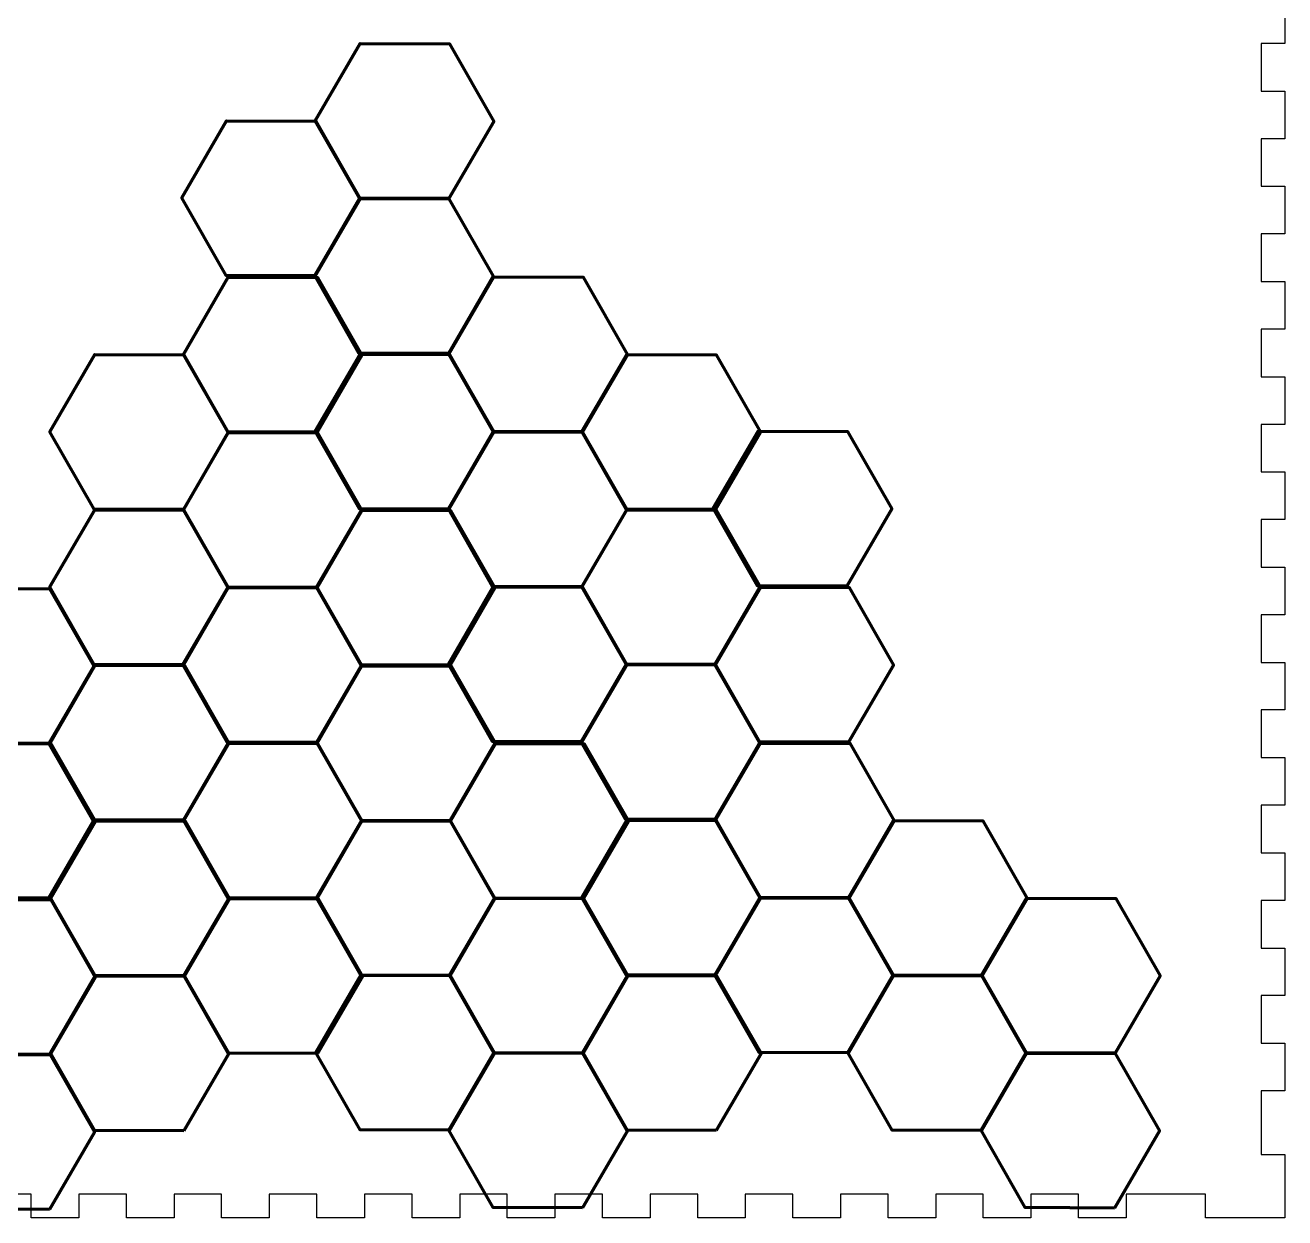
# Model space of a CAD drawing. Header units: inches. Extents: x 4 to 314, y -412 to -2.
# Drawn here: x 155.7 to 314.5, y -412.4 to -262.1 of the extents above; entities that cross this region are included whole.
import ezdxf

# ---------------------------------------------------------------- set-up
doc = ezdxf.new("R2010")
doc.units = ezdxf.units.IN
doc.header["$MEASUREMENT"] = 0
doc.layers.add('Calque 1', color=7, linetype='Continuous')

# ---------------------------------------------------------------- blocks, each defined once
blk = doc.blocks.new('block 2')
at = {"layer": 'Calque 1', "color": 18, "lineweight": 30, "true_color": 0x010101}
blk.add_lwpolyline([(314.5, -258.43), (314.5, -264.43), (311.5, -264.43), (311.5, -270.43), (314.5, -270.43), (314.5, -276.43), (311.5, -276.43), (311.5, -282.43), (314.5, -282.43), (314.5, -288.43), (311.5, -288.43), (311.5, -294.43), (314.5, -294.43), (314.5, -300.43), (311.5, -300.43), (311.5, -306.43), (314.5, -306.43), (314.5, -312.43), (311.5, -312.43), (311.5, -318.43), (314.5, -318.43), (314.5, -324.43), (311.5, -324.43), (311.5, -330.43), (314.5, -330.43), (314.5, -336.43), (311.5, -336.43), (311.5, -342.43), (314.5, -342.43), (314.5, -348.43), (311.5, -348.43), (311.5, -354.43), (314.5, -354.43), (314.5, -360.43), (311.5, -360.43), (311.5, -366.43), (314.5, -366.43), (314.5, -372.43), (311.5, -372.43), (311.5, -378.43), (314.5, -378.43), (314.5, -384.43), (311.5, -384.43), (311.5, -390.43), (314.5, -390.43), (314.5, -396.43), (311.5, -396.43), (311.5, -404.43), (314.5, -404.43), (314.5, -412.43), (304.5, -412.43), (304.5, -409.43), (294.5, -409.43), (294.5, -412.43), (288.5, -412.43), (288.5, -409.43), (282.5, -409.43), (282.5, -412.43), (276.5, -412.43), (276.5, -409.43), (270.5, -409.43), (270.5, -412.43), (264.5, -412.43), (264.5, -409.43), (258.5, -409.43), (258.5, -412.43), (252.5, -412.43), (252.5, -409.43), (246.5, -409.43), (246.5, -412.43), (240.5, -412.43), (240.5, -409.43), (234.5, -409.43), (234.5, -412.43), (228.5, -412.43), (228.5, -409.43), (222.5, -409.43), (222.5, -412.43), (216.5, -412.43), (216.5, -409.43), (210.5, -409.43), (210.5, -412.43), (204.5, -412.43), (204.5, -409.43), (198.5, -409.43), (198.5, -412.43), (192.5, -412.43), (192.5, -409.43), (186.5, -409.43), (186.5, -412.43), (180.5, -412.43), (180.5, -409.43), (174.5, -409.43), (174.5, -412.43), (168.5, -412.43), (168.5, -409.43), (162.5, -409.43), (162.5, -412.43), (156.5, -412.43), (156.5, -409.43), (150.5, -409.43)], dxfattribs=at)

msp = doc.modelspace()

# ---------------------------------------------------------------- linework, layer by layer
at = {"layer": 'Calque 1', "color": 18, "lineweight": 100, "true_color": 0x010101}
for points in [[(209.14, -283.97), (197.89, -283.93), (192.3, -274.17), (197.96, -264.44), (209.21, -264.49), (214.8, -274.25), (209.14, -283.97)], [(192.3, -293.71), (181.05, -293.67), (175.46, -283.9), (181.12, -274.18), (192.37, -274.22), (197.96, -283.99), (192.3, -293.71)], [(209.07, -303.49), (197.81, -303.45), (192.23, -293.69), (197.89, -283.96), (209.14, -284.01), (214.73, -293.77), (209.07, -303.49)], [(192.52, -313.43), (181.27, -313.39), (175.68, -303.62), (181.34, -293.9), (192.59, -293.94), (198.18, -303.71), (192.52, -313.43)], [(225.98, -313.37), (214.73, -313.33), (209.14, -303.57), (214.8, -293.84), (226.05, -293.89), (231.64, -303.65), (225.98, -313.37)], [(175.68, -323.17), (164.43, -323.13), (158.84, -313.36), (164.5, -303.64), (175.75, -303.68), (181.34, -313.45), (175.68, -323.17)], [(209.14, -323.11), (197.89, -323.07), (192.3, -313.3), (197.96, -303.58), (209.21, -303.62), (214.8, -313.39), (209.14, -323.11)], [(242.74, -323.15), (231.49, -323.11), (225.9, -313.35), (231.57, -303.62), (242.82, -303.67), (248.41, -313.43), (242.74, -323.15)], [(192.52, -332.99), (181.27, -332.95), (175.68, -323.19), (181.34, -313.46), (192.59, -313.51), (198.18, -323.27), (192.52, -332.99)], [(225.9, -332.89), (214.65, -332.85), (209.07, -323.09), (214.73, -313.36), (225.98, -313.4), (231.57, -323.17), (225.9, -332.89)], [(259.29, -332.81), (248.04, -332.77), (242.45, -323), (248.12, -313.28), (259.37, -313.32), (264.96, -323.09), (259.29, -332.81)], [(175.68, -342.73), (164.43, -342.69), (158.84, -332.92), (164.5, -323.2), (175.75, -323.24), (181.34, -333.01), (175.68, -342.73)], [(209.28, -342.77), (198.03, -342.73), (192.44, -332.97), (198.11, -323.24), (209.36, -323.29), (214.95, -333.05), (209.28, -342.77)], [(242.74, -342.71), (231.49, -342.67), (225.9, -332.91), (231.57, -323.19), (242.82, -323.23), (248.41, -332.99), (242.74, -342.71)], [(158.73, -352.65), (147.48, -352.6), (141.89, -342.84), (147.55, -333.12), (158.8, -333.16), (164.39, -342.92), (158.73, -352.65)], [(192.44, -352.51), (181.19, -352.47), (175.6, -342.71), (181.27, -332.98), (192.52, -333.02), (198.11, -342.79), (192.44, -352.51)], [(225.9, -352.45), (214.65, -352.41), (209.07, -342.65), (214.73, -332.92), (225.98, -332.97), (231.57, -342.73), (225.9, -352.45)], [(259.51, -352.5), (248.26, -352.45), (242.67, -342.69), (248.33, -332.97), (259.58, -333.01), (265.17, -342.77), (259.51, -352.5)], [(175.75, -362.32), (164.5, -362.28), (158.91, -352.51), (164.57, -342.79), (175.82, -342.83), (181.41, -352.6), (175.75, -362.32)], [(209.36, -362.39), (198.11, -362.35), (192.52, -352.59), (198.18, -342.86), (209.43, -342.91), (215.02, -352.67), (209.36, -362.39)], [(242.67, -362.23), (231.42, -362.19), (225.83, -352.43), (231.49, -342.71), (242.74, -342.75), (248.33, -352.51), (242.67, -362.23)], [(158.66, -372.16), (147.41, -372.12), (141.82, -362.36), (147.48, -352.64), (158.73, -352.68), (164.32, -362.44), (158.66, -372.16)], [(192.52, -372.13), (181.27, -372.09), (175.68, -362.33), (181.34, -352.6), (192.59, -352.64), (198.18, -362.41), (192.52, -372.13)], [(226.12, -372.17), (214.87, -372.13), (209.28, -362.37), (214.94, -352.64), (226.2, -352.69), (231.78, -362.45), (226.12, -372.17)], [(259.58, -372.12), (248.33, -372.07), (242.74, -362.31), (248.41, -352.59), (259.66, -352.63), (265.25, -362.39), (259.58, -372.12)], [(175.82, -381.94), (164.57, -381.9), (158.98, -372.13), (164.64, -362.41), (175.89, -362.45), (181.48, -372.22), (175.82, -381.94)], [(209.28, -381.91), (198.03, -381.87), (192.44, -372.11), (198.11, -362.38), (209.36, -362.43), (214.95, -372.19), (209.28, -381.91)], [(242.74, -381.85), (231.49, -381.81), (225.9, -372.05), (231.57, -362.33), (242.82, -362.37), (248.41, -372.13), (242.74, -381.85)], [(276.35, -381.9), (265.1, -381.85), (259.51, -372.09), (265.17, -362.37), (276.42, -362.41), (282.01, -372.17), (276.35, -381.9)], [(158.88, -391.85), (147.62, -391.81), (142.04, -382.05), (147.7, -372.32), (158.95, -372.36), (164.54, -382.13), (158.88, -391.85)], [(192.59, -391.72), (181.34, -391.68), (175.75, -381.91), (181.41, -372.19), (192.66, -372.23), (198.25, -382), (192.59, -391.72)], [(226.05, -391.66), (214.8, -391.62), (209.21, -381.85), (214.87, -372.13), (226.12, -372.17), (231.71, -381.94), (226.05, -391.66)], [(259.51, -391.64), (248.26, -391.59), (242.67, -381.83), (248.33, -372.11), (259.58, -372.15), (265.17, -381.91), (259.51, -391.64)], [(293.12, -391.68), (281.87, -391.64), (276.28, -381.87), (281.94, -372.15), (293.19, -372.19), (298.78, -381.95), (293.12, -391.68)], [(175.75, -401.46), (164.5, -401.42), (158.91, -391.65), (164.57, -381.93), (175.82, -381.97), (181.41, -391.74), (175.75, -401.46)], [(209.21, -401.4), (197.96, -401.36), (192.37, -391.59), (198.03, -381.87), (209.28, -381.91), (214.87, -391.68), (209.21, -401.4)], [(242.82, -401.44), (231.57, -401.4), (225.98, -391.63), (231.64, -381.91), (242.89, -381.95), (248.48, -391.72), (242.82, -401.44)], [(276.28, -401.42), (265.03, -401.37), (259.44, -391.61), (265.1, -381.89), (276.35, -381.93), (281.94, -391.69), (276.28, -401.42)], [(158.8, -411.37), (147.55, -411.33), (141.96, -401.56), (147.62, -391.84), (158.88, -391.88), (164.46, -401.65), (158.8, -411.37)], [(225.98, -411.18), (214.73, -411.14), (209.14, -401.37), (214.8, -391.65), (226.05, -391.69), (231.64, -401.46), (225.98, -411.18)], [(293.05, -411.2), (281.79, -411.15), (276.21, -401.39), (281.87, -391.67), (293.12, -391.71), (298.71, -401.47), (293.05, -411.2)]]:
    msp.add_lwpolyline(points, dxfattribs=at)

# ---------------------------------------------------------------- block references
at = {"layer": 'Calque 1'}
msp.add_blockref('block 2', (0, 0), dxfattribs=at)

doc.saveas('drawing.dxf')
